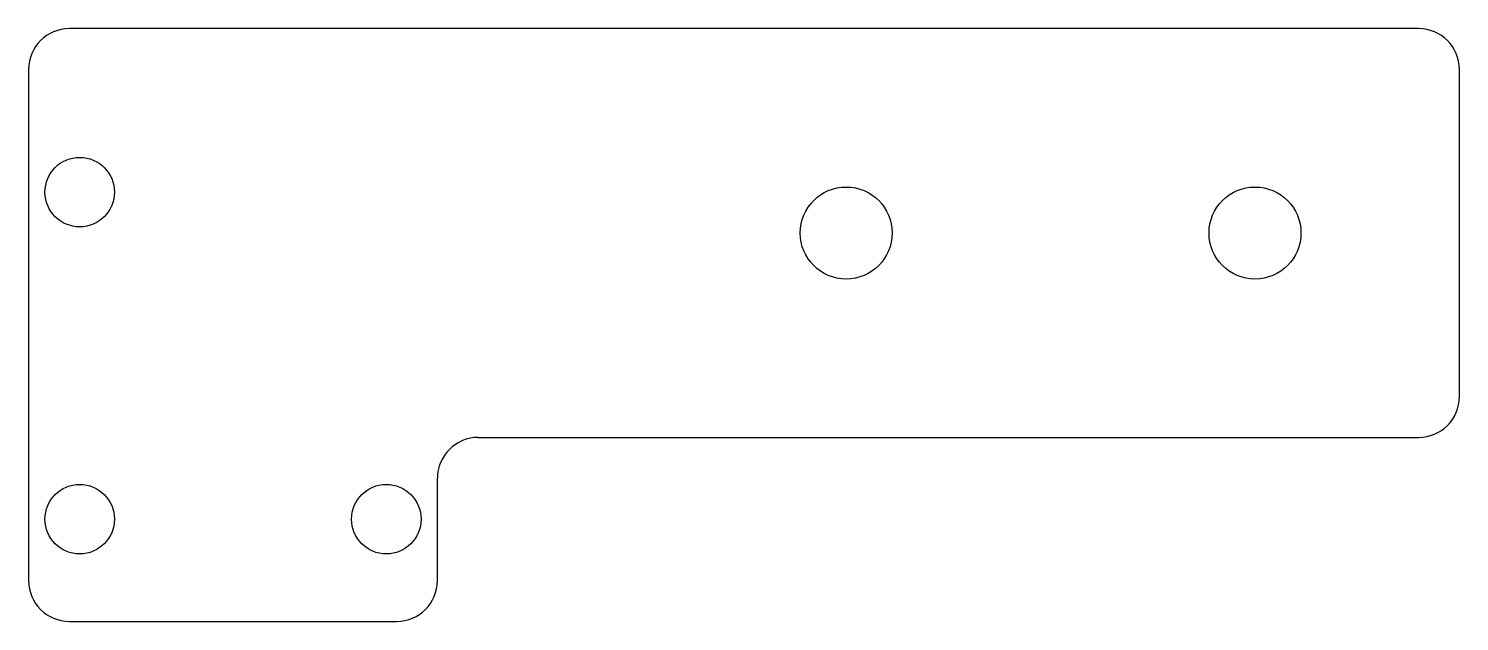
# Model space of a CAD drawing. Header units: millimetres. Extents: x -20 to 50, y -9 to 20.
import ezdxf

# ---------------------------------------------------------------- set-up
doc = ezdxf.new("R2010")
doc.units = ezdxf.units.MM

msp = doc.modelspace()

# ---------------------------------------------------------------- linework, layer by layer
at = {"color": 7, "linetype": 'Continuous', "lineweight": 25}
for p, q in [((48, 20), (-18, 20)), ((-20, 18), (-20, -7)), ((50, 2), (50, 18)), ((2, 0), (48, 0)), ((0, -7), (0, -2)), ((-18, -9), (-2, -9))]:
    msp.add_line(p, q, dxfattribs=at)
for centre, radius in [((-17.5, 12), 1.7), ((20, 10), 2.25), ((40, 10), 2.25), ((-17.5, -4), 1.7), ((-2.5, -4), 1.7)]:
    msp.add_circle(centre, radius, dxfattribs=at)
for centre, start, end in [((-18, 18), 90, 180), ((48, 18), 0, 90), ((48, 2), 270, 0), ((2, -2), 90, 180), ((-18, -7), 180, 270), ((-2, -7), 270, 0)]:
    msp.add_arc(centre, 2, start, end, dxfattribs=at)

doc.saveas('drawing.dxf')
